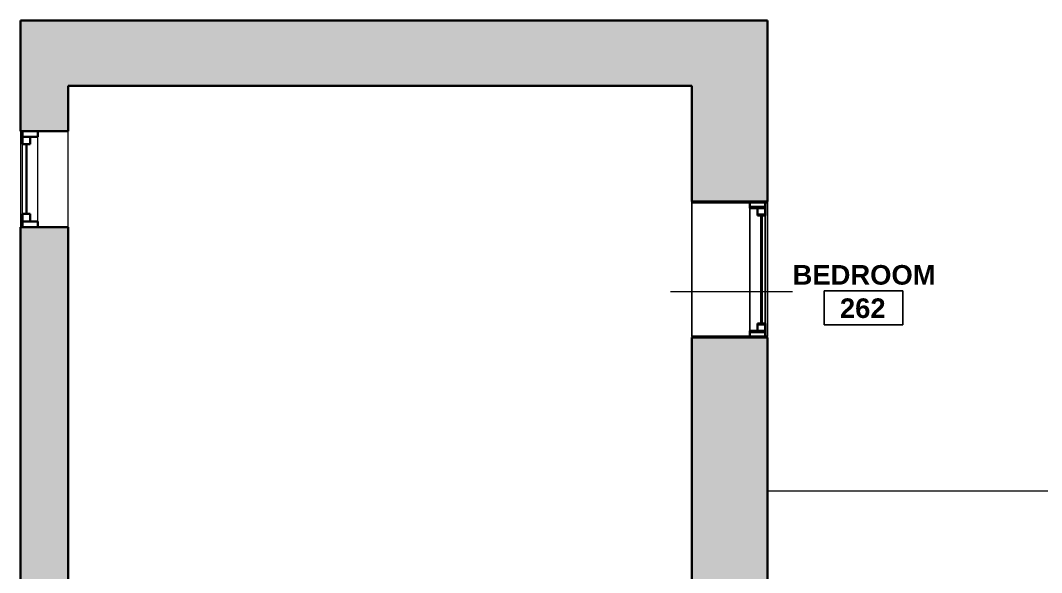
# Model space of a CAD drawing. Header units: inches. Extents: x -545 to 1083, y -2066 to -1239.
# Drawn here: x -449.4 to -215, y -1569 to -1442.2 of the extents above; entities that cross this region are included whole.
import ezdxf

# ---------------------------------------------------------------- set-up
doc = ezdxf.new("R2010")
doc.units = ezdxf.units.IN
doc.header["$MEASUREMENT"] = 0
for name, color, linetype, lineweight in [('A-AREA-IDEN', 2, 'Continuous', 9), ('A-GLAZ', 151, 'Continuous', 18), ('A-ROOF', 132, 'Continuous', 18), ('A-WALL', 113, 'Continuous', 18), ('A-WALL-PATT', 111, 'Continuous', 18)]:
    doc.layers.add(name, color=color, linetype=linetype, lineweight=lineweight)
doc.styles.add('Swis721 Lt BT_B', font='', dxfattribs={"height": 4.5})
doc.styles.get('Swis721 Lt BT_B').set_extended_font_data('Swis721 Lt BT', bold=True)

# ---------------------------------------------------------------- blocks, each defined once
blk = doc.blocks.new('Window-Double-Hung - 31_ X 52_-5167492-2ND FLOOR - CONSTRUCTION')
at = {"layer": 'A-GLAZ'}
for p, q in [((-15.5, 8.6875), (15.5, 8.6875)), ((15.5, -8.6875), (-15.5, -8.6875))]:
    blk.add_line(p, q, dxfattribs=at)
at = {"layer": 'A-GLAZ', "lineweight": 30}
for p, q in [((-15.5, -8.6875), (-15.5, 8.6875)), ((15.5, 8.6875), (15.5, -8.6875)), ((-15.5, -4.6875), (-14.25, -4.6875)), ((-14.25, -8.1875), (-14.25, -4.6875)), ((14.25, -4.6875), (15.5, -4.6875)), ((14.25, -8.1875), (14.25, -4.6875)), ((-14.25, -6.4375), (-12.5, -6.4375)), ((-12.5, -8.1875), (-12.5, -6.4375)), ((12.5, -8.1875), (12.5, -6.4375)), ((14.25, -6.4375), (12.5, -6.4375)), ((-15.5, -8.1875), (-12.5, -8.1875)), ((12.5, -8.1875), (15.5, -8.1875))]:
    blk.add_line(p, q, dxfattribs=at)
at = {"layer": 'A-GLAZ', "lineweight": 9}
for p, q in [((-14.25, -4.6875), (14.25, -4.6875)), ((-12.5, -8.1875), (12.5, -8.1875))]:
    blk.add_line(p, q, dxfattribs=at)
at = {"layer": 'A-GLAZ', "lineweight": 40}
blk.add_line((-12.5, -7.3125), (12.5, -7.3125), dxfattribs=at)
blk = doc.blocks.new('Window-Double-Hung - 22_ X 52_-5167452-2ND FLOOR - CONSTRUCTION')
at = {"layer": 'A-GLAZ', "color": 8, "lineweight": 30}
for p, q in [((-11, 5.5), (-11, -5.5)), ((-11, 5), (-8, 5)), ((-9.75, 5), (-9.75, 1.5)), ((-8, 5), (-8, 3.25)), ((8, 5), (11, 5)), ((8, 5), (8, 3.25)), ((9.75, 5), (9.75, 1.5)), ((11, -5.5), (11, 5.5)), ((-9.75, 3.25), (-8, 3.25)), ((-8, 4.125), (8, 4.125)), ((9.75, 3.25), (8, 3.25)), ((-11, 1.5), (-9.75, 1.5)), ((9.75, 1.5), (11, 1.5))]:
    blk.add_line(p, q, dxfattribs=at)
at = {"layer": 'A-GLAZ'}
for p, q in [((11, 5.5), (-11, 5.5)), ((-11, -5.5), (11, -5.5))]:
    blk.add_line(p, q, dxfattribs=at)
at = {"layer": 'A-GLAZ', "lineweight": 9}
for p, q in [((-8, 5), (8, 5)), ((-9.75, 1.5), (9.75, 1.5))]:
    blk.add_line(p, q, dxfattribs=at)
blk = doc.blocks.new('Window-Double-Hung - 31_ X 52_-5196153-2ND FLOOR - CONSTRUCTION')
at = {"layer": 'A-GLAZ', "color": 8, "lineweight": 30}
for p, q in [((-15.5, 8.6875), (-15.5, -8.6875)), ((-15.5, 8.1875), (-12.5, 8.1875)), ((-14.25, 8.1875), (-14.25, 4.6875)), ((-12.5, 8.1875), (-12.5, 6.4375)), ((-12.5, 7.3125), (12.5, 7.3125)), ((12.5, 8.1875), (15.5, 8.1875)), ((12.5, 8.1875), (12.5, 6.4375)), ((14.25, 8.1875), (14.25, 4.6875)), ((15.5, -8.6875), (15.5, 8.6875)), ((-14.25, 6.4375), (-12.5, 6.4375)), ((14.25, 6.4375), (12.5, 6.4375)), ((-15.5, 4.6875), (-14.25, 4.6875)), ((14.25, 4.6875), (15.5, 4.6875))]:
    blk.add_line(p, q, dxfattribs=at)
at = {"layer": 'A-GLAZ'}
for p, q in [((15.5, 8.6875), (-15.5, 8.6875)), ((-15.5, -8.6875), (15.5, -8.6875))]:
    blk.add_line(p, q, dxfattribs=at)
at = {"layer": 'A-GLAZ', "lineweight": 9}
for p, q in [((-12.5, 8.1875), (12.5, 8.1875)), ((-14.25, 4.6875), (14.25, 4.6875))]:
    blk.add_line(p, q, dxfattribs=at)
blk = doc.blocks.new('Room Tag - Room Name and Number-3379422-2ND FLOOR - CONSTRUCTION')
at = {"layer": 'A-AREA-IDEN'}
for p, q in [((-0.1881, -0.1636), (-0.1881, -0.0018)), ((-0.1881, -0.0018), (0.1869, -0.0018)), ((0.1869, -0.0018), (-0.1881, -0.0018)), ((-0.1881, -0.0018), (-0.1881, -0.1636)), ((0.1869, -0.0018), (0.1869, -0.1636)), ((0.1869, -0.1636), (0.1869, -0.0018)), ((0.1869, -0.1636), (-0.1881, -0.1636)), ((-0.1881, -0.1636), (0.1869, -0.1636))]:
    blk.add_line(p, q, dxfattribs=at)

msp = doc.modelspace()

# ---------------------------------------------------------------- hatches: boundary and pattern name
at = {"layer": 'A-WALL-PATT', "lineweight": 9}
h = msp.add_hatch(color=7, dxfattribs=at)
h.paths.add_polyline_path([(-446.95, -1746.44), (-438.45, -1746.44), (-438.45, -1734.12), (-449.45, -1734.12), (-449.45, -1746.44)], flags=0)
h.paths.add_polyline_path([(-438.45, -1694.12), (-438.45, -1658.93), (-449.45, -1658.93), (-449.45, -1694.12)], flags=0)
h.paths.add_polyline_path([(-438.45, -1648.43), (-438.45, -1489.66), (-449.45, -1489.66), (-449.45, -1648.43)], flags=0)
h.paths.add_polyline_path([(-438.45, -1467.66), (-438.45, -1442.2), (-449.45, -1442.2), (-449.45, -1467.66)], flags=0)
for points in [[(-295.32, -1457.2), (-277.95, -1457.2), (-277.95, -1442.2), (-438.45, -1442.2), (-438.45, -1457.2), (-402.2, -1457.2)], [(-277.95, -1684.72), (-277.95, -1549.39), (-295.32, -1549.39), (-295.32, -1684.72), (-291.93, -1684.72)]]:
    msp.add_hatch(color=7, dxfattribs=at).paths.add_polyline_path(points, flags=0)
h = msp.add_hatch(color=7, dxfattribs=at)
h.paths.add_polyline_path([(-295.32, -1549.39), (-277.95, -1549.39), (-277.95, -1515.05), (-295.32, -1515.05)], flags=0)
h.paths.add_polyline_path([(-295.32, -1483.79), (-277.95, -1483.79), (-277.95, -1457.2), (-295.32, -1457.2)], flags=0)

# ---------------------------------------------------------------- linework, layer by layer
at = {"layer": 'A-AREA-IDEN'}
msp.add_line((-300.17, -1504.45), (-272.16, -1504.45), dxfattribs=at)
at = {"layer": 'A-ROOF'}
msp.add_line((-109.75, -1550.37), (-277.95, -1550.37), dxfattribs=at)
at = {"layer": 'A-WALL', "color": 8, "lineweight": 30}
for p, q in [((-449.45, -1442.2), (-449.45, -1467.66)), ((-277.95, -1442.2), (-449.45, -1442.2)), ((-277.95, -1483.79), (-277.95, -1442.2)), ((-438.45, -1467.66), (-438.45, -1457.2)), ((-438.45, -1457.2), (-295.32, -1457.2)), ((-295.32, -1457.2), (-295.32, -1483.79)), ((-449.45, -1489.66), (-449.45, -1648.43)), ((-438.45, -1648.43), (-438.45, -1489.66)), ((-295.32, -1515.05), (-295.32, -1611.44)), ((-277.95, -1684.72), (-277.95, -1515.05))]:
    msp.add_line(p, q, dxfattribs=at)

# ---------------------------------------------------------------- block references
at = {"layer": 'A-AREA-IDEN', "xscale": 47.99999999999997, "yscale": 47.99999999999997, "zscale": 47.99999999999997}
msp.add_blockref('Room Tag - Room Name and Number-3379422-2ND FLOOR - CONSTRUCTION', (-255.84, -1504.26), dxfattribs=at)
at = {"layer": 'A-GLAZ'}
for name, p, rotation in [('Window-Double-Hung - 22_ X 52_-5167452-2ND FLOOR - CONSTRUCTION', (-443.95, -1478.66), 89.99999999999991), ('Window-Double-Hung - 31_ X 52_-5167492-2ND FLOOR - CONSTRUCTION', (-286.63, -1499.29), 89.99999999999991), ('Window-Double-Hung - 31_ X 52_-5196153-2ND FLOOR - CONSTRUCTION', (-286.63, -1499.55), 269.9999999999999)]:
    msp.add_blockref(name, p, dxfattribs=dict(at, rotation=rotation))

# ---------------------------------------------------------------- texts
at = {"layer": 'A-AREA-IDEN', "char_height": 4.5, "attachment_point": 1, "style": 'Swis721 Lt BT_B'}
for s, insert, width in [('BEDROOM', (-272.16, -1498.4), 39.39), ('262', (-261.29, -1506.06), 12.726)]:
    msp.add_mtext(s, dxfattribs=dict(at, insert=insert, width=width))

doc.saveas('drawing.dxf')
